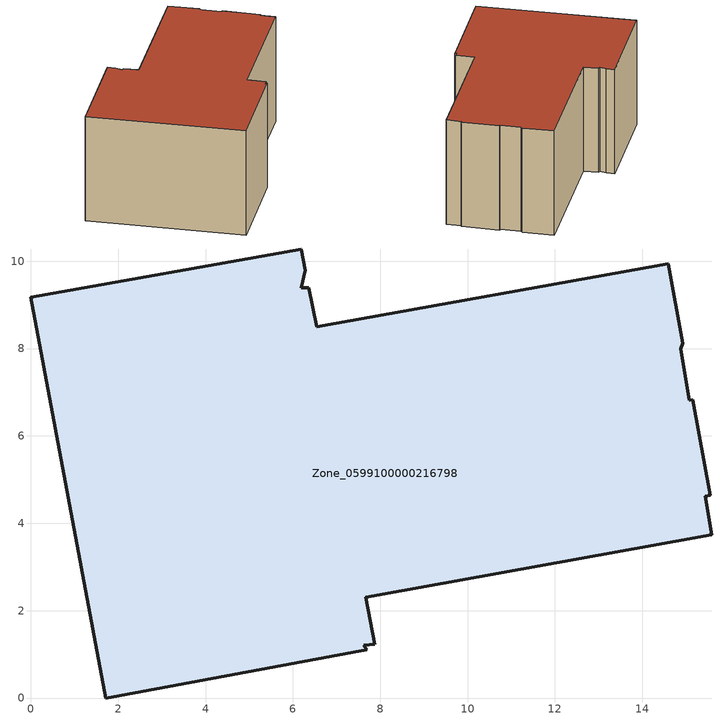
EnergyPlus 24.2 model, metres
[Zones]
Zone_0599100000216798
 floor ground (C_G): 15.08,6.82 15.16,6.83 15.56,4.64 15.44,4.62 15.59,3.74 7.67,2.31 7.87,1.23 7.63,1.21 7.7,1.1 1.71,0 0,9.17 6.19,10.28 6.29,9.79 6.19,9.39 6.37,9.39 6.54,8.5 14.59,9.94 14.92,8.13 14.88,8 z0
 wall outside (C_F): 6.29,9.79 6.19,10.28 0,9.17 1.71,0 7.7,1.1 7.63,1.21 7.87,1.23 7.67,2.31 15.59,3.74 15.44,4.62 15.56,4.64 15.16,6.83 15.08,6.82 14.88,8 14.92,8.13 14.59,9.94 6.54,8.5 6.37,9.39 6.19,9.39 6.29,9.79 z0:6.63
 roof outside (C_R): 15.08,6.82 14.88,8 14.92,8.13 14.59,9.94 6.54,8.5 6.37,9.39 6.19,9.39 6.29,9.79 6.19,10.28 0,9.17 1.71,0 7.7,1.1 7.63,1.21 7.87,1.23 7.67,2.31 15.59,3.74 15.44,4.62 15.56,4.64 15.16,6.83 z6.63
[BUILDING]
Pand.0599100000216798: North Axis=0; Terrain=City; Loads Convergence Tolerance Value=0.04; Temperature Convergence Tolerance Value=0.4; Solar Distribution=FullExterior; Maximum Number of Warmup Days=25; Minimum Number of Warmup Days=1
[Site:Location]
Rotterdam.The.Hague.AP_ZH_NLD Design_Conditions: Latitude=51.96; Longitude=4.45; Time Zone=1; Elevation=-4.5
[SITE:GROUNDTEMPERATURE:BUILDINGSURFACE]
18, 18, 18, 18, 18, 18, 18, 18, 18, 18, 18, 18
[MATERIAL] Thermal Absorptance=0.9; Solar Absorptance=0.7; Visible Absorptance=0.7
Name | Roughness | Thickness | Conductivity | Density | Specific Heat
G.D.1965 | MediumSmooth | 0.15 | 1 | 540 | 1210
F.D.1965 | Rough | 0.3 | 0.857143 | 1920 | 840
R.D.1965 | MediumRough | 0.2 | 0.08 | 1500 | 1000
[CONSTRUCTION]
C_G: G.D.1965
C_F: F.D.1965
C_R: R.D.1965
[ZONE]
Zone_0599100000216798: Type=1; Multiplier=1; Ceiling Height=Autocalculate; Volume=Autocalculate; Floor Area=autocalculate; Part of Total Floor Area=Yes
[ZONEINFILTRATION:DESIGNFLOWRATE]
Infil_Zone_0599100000216798: Zone or ZoneList or Space or SpaceList=Zone_0599100000216798; Schedule=AlwaysOn; Design Flow Rate Calculation Method=Flow/Area; Flow Rate per Floor Area=0.0042; Constant Term Coefficient=1; Temperature Term Coefficient=0; Velocity Term Coefficient=0; Velocity Squared Term Coefficient=0
[HVACTEMPLATE:ZONE:IDEALLOADSAIRSYSTEM]
Zone_0599100000216798: Maximum Heating Supply Air Temperature=50; Minimum Cooling Supply Air Temperature=13; Maximum Heating Supply Air Humidity Ratio=0.0156; Minimum Cooling Supply Air Humidity Ratio=0.0077; Heating Limit=NoLimit; Cooling Limit=NoLimit; Dehumidification Control Type=ConstantSensibleHeatRatio; Cooling Sensible Heat Ratio=0.7; Dehumidification Setpoint=60; Humidification Control Type=None; Humidification Setpoint=30; Outdoor Air Method=None; Outdoor Air Flow Rate per Person=0.00944; Outdoor Air Flow Rate per Zone Floor Area=0; Outdoor Air Flow Rate per Zone=0; Demand Controlled Ventilation Type=None; Outdoor Air Economizer Type=NoEconomizer; Heat Recovery Type=None; Sensible Heat Recovery Effectiveness=0.7; Latent Heat Recovery Effectiveness=0.65
[ZONECONTROL:THERMOSTAT]
ThermostatControl_Zone_0599100000216798: Zone or ZoneList=Zone_0599100000216798; Control Type Schedule=DualSetpointControlType; Control 1=Thermostat_Zone_0599100000216798; Temperature Difference Between Cutout And Setpoint=0
[THERMOSTATSETPOINT:DUALSETPOINT]
Thermostat_Zone_0599100000216798: Heating Setpoint Temperature Schedule=HeatingSetpoint_Zone_0599100000216798; Cooling Setpoint Temperature Schedule=CoolingSetpoint_Zone_0599100000216798
[SCHEDULE:COMPACT]
HeatingSetpoint_Zone_0599100000216798: Through: 12/31, For: AllDays, Until: 24:00, 21
CoolingSetpoint_Zone_0599100000216798: Through: 12/31, For: AllDays, Until: 24:00, 24
DualSetpointControlType: Through: 12/31, For: AllDays, Until: 24:00, 4
AlwaysOn: Through: 12/31, For: AllDays, Until: 24:00, 1
